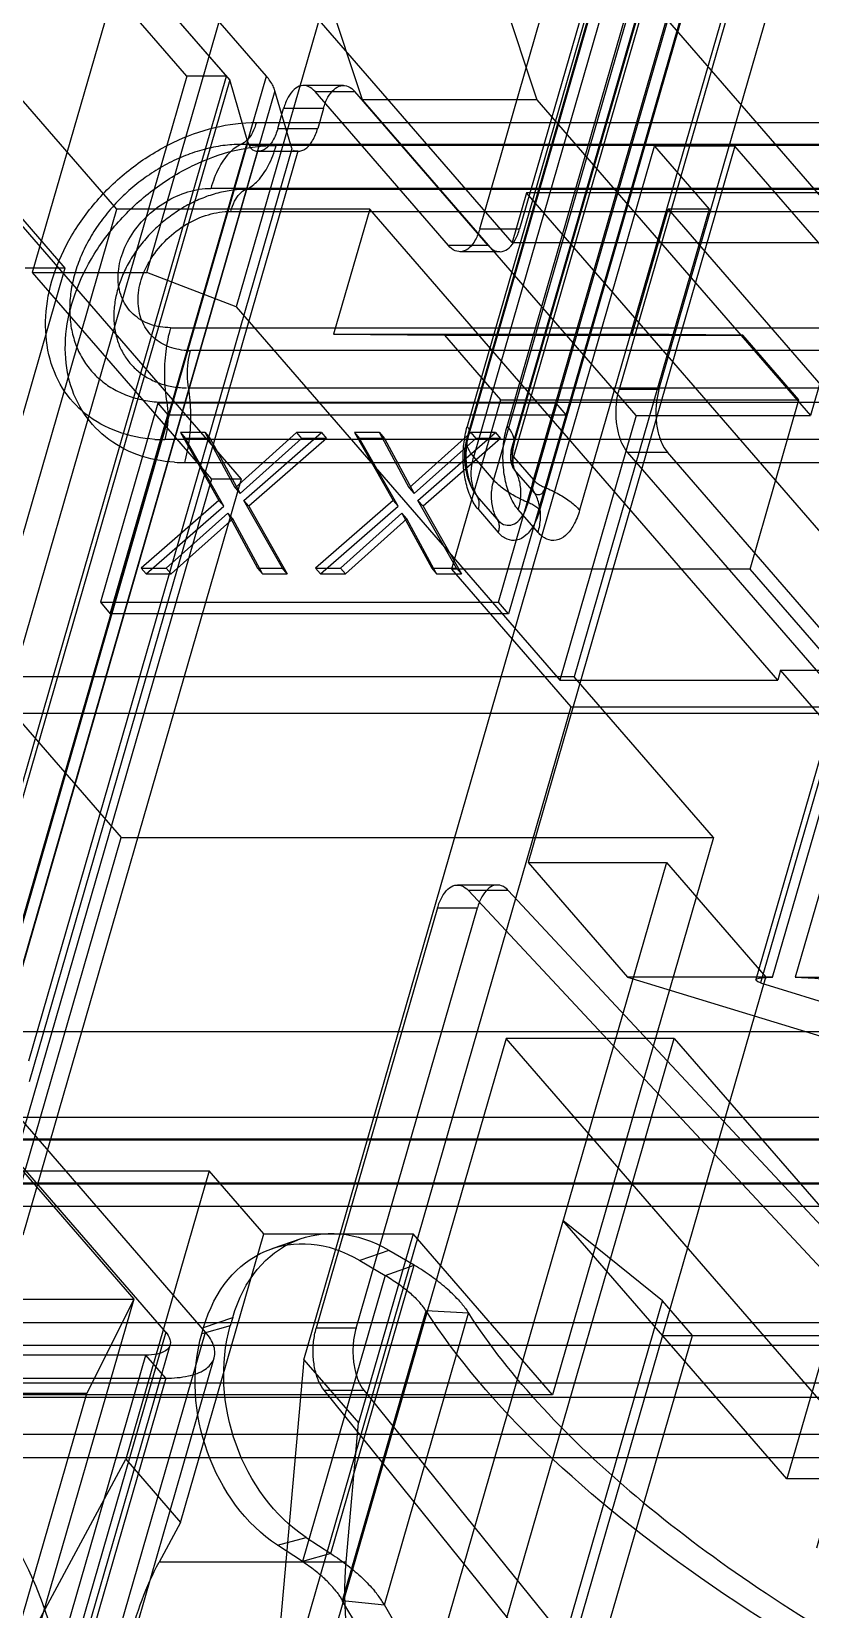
# Model space of a CAD drawing. Header units: millimetres. Extents: x -1 to 407, y -1 to 283.
# Drawn here: x 200.1 to 200.947, y 180.721 to 182.438 of the extents above; entities that cross this region are included whole.
import ezdxf

# ---------------------------------------------------------------- set-up
doc = ezdxf.new("R2010")
doc.units = ezdxf.units.MM
doc.header["$LTSCALE"] = 23.1
doc.linetypes.add('DASHED', pattern=[0.2, 0.1, -0.1])
doc.layers.get('0').update_dxf_attribs({"linetype": 'CONTINUOUS'})
doc.layers.add('001-PCB', color=7, linetype='CONTINUOUS')

msp = doc.modelspace()

# ---------------------------------------------------------------- linework, layer by layer
at = {"color": 6, "linetype": 'Continuous'}
for p, q in [((200.5873, 182.223), (200.7716, 182.8617)), ((200.8149, 182.8617), (200.6306, 182.223)), ((200.5735, 181.9956), (200.8078, 182.8075)), ((200.808, 182.8198), (200.5736, 182.0079)), ((200.5753, 181.9996), (200.8097, 182.8115)), ((200.5759, 182.0009), (200.8103, 182.8128)), ((200.6169, 182.0079), (200.8513, 182.8198)), ((200.6215, 181.9817), (200.8559, 182.7936)), ((200.6221, 181.983), (200.8565, 182.7949)), ((200.624, 181.9871), (200.8584, 182.799)), ((200.2686, 182.3889), (199.933, 182.7764)), ((200.3552, 182.3889), (200.0196, 182.7764)), ((200.5806, 181.9748), (200.8149, 182.7867)), ((200.8582, 182.7867), (200.6239, 181.9748)), ((200.8366, 182.7617), (200.6022, 181.9498)), ((200.6455, 181.9498), (200.8799, 182.7617)), ((200.8925, 182.7534), (200.6184, 181.8041)), ((200.8743, 182.7369), (200.6399, 181.925)), ((200.6525, 181.9167), (200.8869, 182.7286)), ((200.9302, 182.7286), (200.6958, 181.9167)), ((200.9232, 182.6867), (200.7388, 182.048)), ((200.7821, 182.048), (200.9665, 182.6867)), ((200.238, 182.6518), (200.1005, 182.1754)), ((200.6223, 182.208), (200.238, 182.6518)), ((201.0012, 182.208), (200.6169, 182.6518)), ((200.225, 182.1754), (200.3331, 182.55)), ((200.5875, 182.55), (200.6491, 182.3634)), ((200.4211, 182.48), (200.3224, 182.1379)), ((200.4596, 182.3634), (200.4211, 182.48)), ((200.1925, 182.2442), (200.0355, 182.4254)), ((199.9327, 182.4067), (200.3278, 181.9504)), ((200.2686, 182.3889), (199.9436, 181.2631)), ((199.9869, 181.2631), (200.3119, 182.3889)), ((200.3154, 182.3849), (200.0372, 181.4214)), ((200.077, 181.4255), (200.3552, 182.3889)), ((200.3119, 182.3889), (200.2686, 182.3889)), ((200.3351, 182.3172), (200.3154, 182.3849)), ((200.4389, 182.3789), (200.3956, 182.3789)), ((200.3644, 182.3732), (200.0863, 181.4097)), ((200.3817, 182.3139), (200.3644, 182.3732)), ((200.5531, 182.2047), (200.4081, 182.3722)), ((200.4081, 182.3722), (200.4514, 182.3722)), ((200.5964, 182.2047), (200.4514, 182.3722)), ((200.7573, 182.0196), (200.4596, 182.3634)), ((200.6491, 182.3634), (200.4596, 182.3634)), ((200.6491, 182.3634), (200.9468, 182.0196)), ((200.3677, 182.3322), (200.3739, 182.3539)), ((200.4172, 182.3539), (200.3739, 182.3539)), ((200.4172, 182.3539), (200.411, 182.3322)), ((200.3443, 182.3387), (202.7042, 182.3387)), ((200.3677, 182.3322), (200.411, 182.3322)), ((200.3351, 182.3172), (200.0488, 181.3254)), ((200.0967, 181.3176), (200.3832, 182.3101)), ((202.6876, 182.3147), (200.3277, 182.3147)), ((200.3351, 182.3172), (200.3363, 182.3139)), ((200.3363, 182.3139), (200.3817, 182.3139)), ((202.7258, 182.3137), (200.3659, 182.3137)), ((200.3958, 180.9923), (200.7771, 182.3129)), ((200.8647, 182.3129), (200.6397, 181.5335)), ((200.7771, 182.3129), (200.8366, 182.2442)), ((200.8647, 182.3129), (200.7771, 182.3129)), ((201.2057, 181.9192), (200.8647, 182.3129)), ((200.0387, 182.2925), (200.1361, 182.18)), ((200.0537, 181.2947), (200.346, 182.3072)), ((200.3893, 182.3072), (200.097, 181.2947)), ((200.346, 182.3072), (200.3893, 182.3072)), ((202.6546, 182.2669), (200.2947, 182.2669)), ((202.6928, 182.2658), (200.3328, 182.2658)), ((200.6379, 182.2621), (200.6223, 182.208)), ((201.3415, 181.4496), (200.6379, 182.2621)), ((201.3415, 182.2621), (200.6379, 182.2621)), ((200.0456, 181.7354), (200.1925, 182.2442)), ((200.4675, 182.2442), (200.1925, 182.2442)), ((200.3163, 182.2419), (202.6762, 182.2419)), ((200.4675, 182.2442), (200.4282, 182.1084)), ((200.9113, 181.7317), (200.4675, 182.2442)), ((200.8366, 182.2442), (200.6897, 181.7354)), ((200.753, 182.1084), (200.7922, 182.2442)), ((200.7922, 182.2442), (201.0737, 181.9192)), ((200.8366, 182.2442), (200.7922, 182.2442)), ((200.5873, 182.223), (200.6306, 182.223)), ((200.6223, 182.208), (201.0012, 182.208)), ((201.0012, 182.208), (200.9468, 182.0196)), ((200.5964, 182.2047), (200.5531, 182.2047)), ((200.6089, 182.198), (200.5656, 182.198)), ((200.1361, 182.18), (200.0111, 181.747)), ((200.1361, 182.18), (200.0928, 182.18)), ((200.1005, 182.1754), (200.2953, 181.9504)), ((200.1005, 182.1754), (200.225, 182.1754)), ((200.3224, 182.1379), (200.225, 182.1754)), ((200.9056, 181.4085), (201.1275, 182.1771)), ((201.1522, 182.1771), (200.9303, 181.4085)), ((201.1077, 182.1688), (200.8875, 181.4059)), ((201.111, 182.1586), (200.8927, 181.4025)), ((200.3224, 182.1379), (200.6742, 181.7317)), ((200.2509, 182.1153), (202.6108, 182.1153)), ((200.4282, 182.1084), (200.5487, 182.1071)), ((200.4282, 182.1084), (200.753, 182.1084)), ((200.5487, 182.1071), (200.6096, 182.0367)), ((200.5487, 182.1071), (200.8735, 182.1071)), ((200.8735, 182.1071), (200.753, 182.1084)), ((200.9344, 182.0367), (200.8735, 182.1071)), ((202.6325, 182.0903), (200.2726, 182.0903)), ((200.2636, 182.0499), (200.2643, 182.0499)), ((200.2643, 182.0499), (200.2684, 182.0497)), ((200.2705, 182.0497), (202.6304, 182.0497)), ((200.6096, 182.0367), (200.5565, 181.8527)), ((200.6096, 182.0367), (200.9344, 182.0367)), ((200.7821, 182.048), (200.7388, 182.048)), ((200.8813, 181.8527), (200.9344, 182.0367)), ((200.2371, 182.0331), (200.1746, 181.8166)), ((200.1854, 181.8041), (200.2479, 182.0206)), ((200.2371, 182.0331), (200.2479, 182.0206)), ((200.6701, 182.0331), (200.2371, 182.0331)), ((200.2467, 182.0341), (202.6066, 182.0341)), ((200.2479, 182.0206), (200.6809, 182.0206)), ((200.6076, 181.8166), (200.6701, 182.0331)), ((200.6701, 182.0331), (200.6809, 182.0206)), ((200.7573, 182.0196), (200.6742, 181.7317)), ((200.7573, 182.0196), (200.9468, 182.0196)), ((200.2617, 182.0011), (200.2671, 181.9948)), ((200.2617, 182.0011), (200.3035, 181.9274)), ((200.2887, 182.0011), (200.2617, 182.0011)), ((200.2887, 182.0011), (200.2941, 181.9948)), ((200.3211, 181.9412), (200.2887, 182.0011)), ((200.388, 182.0011), (200.3211, 181.9412)), ((200.3306, 181.9274), (200.415, 182.0011)), ((200.388, 182.0011), (200.3934, 181.9948)), ((200.415, 182.0011), (200.388, 182.0011)), ((200.415, 182.0011), (200.4204, 181.9948)), ((200.4511, 182.0011), (200.4565, 181.9948)), ((200.4511, 182.0011), (200.493, 181.9274)), ((200.4782, 182.0011), (200.4511, 182.0011)), ((200.4782, 182.0011), (200.4836, 181.9948)), ((200.5105, 181.9412), (200.4782, 182.0011)), ((200.5774, 182.0011), (200.5105, 181.9412)), ((200.52, 181.9274), (200.6045, 182.0011)), ((200.5774, 182.0011), (200.5828, 181.9948)), ((200.6045, 182.0011), (200.5774, 182.0011)), ((200.6045, 182.0011), (200.6099, 181.9948)), ((200.2337, 181.9938), (200.2446, 181.9935)), ((202.6045, 181.9935), (200.2446, 181.9935)), ((200.309, 181.9211), (200.2671, 181.9948)), ((200.2941, 181.9948), (200.2671, 181.9948)), ((200.2941, 181.9948), (200.3265, 181.9349)), ((200.3265, 181.9349), (200.3934, 181.9948)), ((200.4204, 181.9948), (200.336, 181.9211)), ((200.4204, 181.9948), (200.3934, 181.9948)), ((200.4984, 181.9211), (200.4565, 181.9948)), ((200.4836, 181.9948), (200.4565, 181.9948)), ((200.4836, 181.9948), (200.5159, 181.9349)), ((200.5159, 181.9349), (200.5828, 181.9948)), ((200.6099, 181.9948), (200.5255, 181.9211)), ((200.6099, 181.9948), (200.5828, 181.9948)), ((200.2457, 181.0222), (199.4165, 181.9797)), ((200.289, 181.0222), (199.4598, 181.9797)), ((200.2663, 181.9685), (202.6262, 181.9685)), ((200.6022, 181.9498), (200.5806, 181.9748)), ((200.6239, 181.9748), (200.6455, 181.9498)), ((201.5772, 181.0222), (200.748, 181.9797)), ((200.748, 181.9797), (200.7913, 181.9797)), ((201.6205, 181.0222), (200.7913, 181.9797)), ((200.2953, 181.9504), (200.0578, 181.1277)), ((200.3278, 181.9504), (200.0903, 181.1277)), ((200.3278, 181.9504), (200.2953, 181.9504)), ((200.6468, 181.9355), (200.6251, 181.9605)), ((200.3211, 181.9412), (200.3265, 181.9349)), ((200.5105, 181.9412), (200.5159, 181.9349)), ((200.6061, 181.9068), (200.5844, 181.9318)), ((200.3035, 181.9274), (200.2191, 181.8537)), ((200.2245, 181.8474), (200.309, 181.9211)), ((200.3035, 181.9274), (200.309, 181.9211)), ((200.3306, 181.9274), (200.336, 181.9211)), ((200.3725, 181.8537), (200.3306, 181.9274)), ((200.336, 181.9211), (200.3779, 181.8474)), ((200.493, 181.9274), (200.4086, 181.8537)), ((200.414, 181.8474), (200.4984, 181.9211)), ((200.493, 181.9274), (200.4984, 181.9211)), ((200.52, 181.9274), (200.5255, 181.9211)), ((200.5619, 181.8537), (200.52, 181.9274)), ((200.5255, 181.9211), (200.5673, 181.8474)), ((200.5857, 181.9175), (200.6073, 181.8925)), ((200.6506, 181.8925), (200.629, 181.9175)), ((200.2462, 181.8537), (200.3131, 181.9135)), ((200.3185, 181.9073), (200.2516, 181.8474)), ((200.3131, 181.9135), (200.3185, 181.9073)), ((200.3131, 181.9135), (200.3454, 181.8537)), ((200.3508, 181.8474), (200.3185, 181.9073)), ((200.4356, 181.8537), (200.5025, 181.9135)), ((200.5079, 181.9073), (200.441, 181.8474)), ((200.5025, 181.9135), (200.5079, 181.9073)), ((200.5025, 181.9135), (200.5349, 181.8537)), ((200.5403, 181.8474), (200.5079, 181.9073)), ((200.2191, 181.8537), (200.2245, 181.8474)), ((200.2191, 181.8537), (200.2462, 181.8537)), ((200.2245, 181.8474), (200.2516, 181.8474)), ((200.2462, 181.8537), (200.2516, 181.8474)), ((200.3454, 181.8537), (200.3508, 181.8474)), ((200.3454, 181.8537), (200.3725, 181.8537)), ((200.3508, 181.8474), (200.3779, 181.8474)), ((200.3779, 181.8474), (200.3725, 181.8537)), ((200.4086, 181.8537), (200.414, 181.8474)), ((200.4086, 181.8537), (200.4356, 181.8537)), ((200.414, 181.8474), (200.441, 181.8474)), ((200.4356, 181.8537), (200.441, 181.8474)), ((200.5349, 181.8537), (200.5403, 181.8474)), ((200.5349, 181.8537), (200.5619, 181.8537)), ((200.5403, 181.8474), (200.5673, 181.8474)), ((200.5565, 181.8527), (200.6864, 181.7027)), ((200.8813, 181.8527), (200.5565, 181.8527)), ((200.5673, 181.8474), (200.5619, 181.8537)), ((201.0112, 181.7027), (200.8813, 181.8527)), ((200.1746, 181.8166), (200.1854, 181.8041)), ((200.1746, 181.8166), (200.6076, 181.8166)), ((200.6184, 181.8041), (200.6076, 181.8166)), ((200.6184, 181.8041), (200.1854, 181.8041)), ((200.9144, 181.7425), (200.9113, 181.7317)), ((201.9103, 180.5925), (200.9144, 181.7425)), ((200.9144, 181.7425), (201.1915, 181.7425)), ((200.0456, 181.7354), (200.1972, 181.5604)), ((200.6897, 181.7354), (200.0456, 181.7354)), ((200.6742, 181.7317), (200.9113, 181.7317)), ((200.8413, 181.5604), (200.6897, 181.7354)), ((200.6864, 181.7027), (200.3908, 180.6786)), ((200.6864, 181.7027), (201.0112, 181.7027)), ((200.0222, 180.9542), (200.1972, 181.5604)), ((200.1972, 181.5604), (200.8413, 181.5604)), ((200.8413, 181.5604), (200.6663, 180.9542)), ((200.7902, 181.5335), (200.4152, 180.2345)), ((200.6397, 181.5335), (200.748, 181.4085)), ((200.6397, 181.5335), (200.7902, 181.5335)), ((200.7902, 181.5335), (200.8985, 181.4085)), ((200.563, 181.5089), (200.6063, 181.5089)), ((200.5748, 181.503), (201.4333, 180.582)), ((200.6181, 181.503), (200.5748, 181.503)), ((201.4766, 180.582), (200.6181, 181.503)), ((200.5414, 181.4839), (200.4093, 181.0266)), ((200.4526, 181.0266), (200.5847, 181.4839)), ((200.5414, 181.4839), (200.5847, 181.4839)), ((200.748, 181.4085), (201.0199, 181.3255)), ((200.9056, 181.4085), (200.748, 181.4085)), ((200.786, 181.0188), (200.8985, 181.4085)), ((200.8927, 181.4025), (201.1393, 181.3255)), ((200.9303, 181.4085), (201.1264, 181.4085)), ((199.9186, 181.3955), (200.2109, 181.058)), ((200.6158, 181.342), (200.4283, 180.6925)), ((200.6113, 180.6925), (200.7988, 181.342)), ((201.6118, 180.192), (200.6158, 181.342)), ((200.7988, 181.342), (200.6158, 181.342)), ((200.7988, 181.342), (201.7947, 180.192)), ((200.0318, 181.2562), (202.3917, 181.2562)), ((202.3751, 181.2322), (200.0152, 181.2322)), ((202.4133, 181.2312), (200.0534, 181.2312)), ((199.968, 181.1979), (200.2928, 181.1979)), ((200.2928, 181.1979), (200.2022, 180.884)), ((200.3523, 181.1292), (200.2928, 181.1979)), ((202.3421, 181.1843), (199.9822, 181.1843)), ((202.3803, 181.1833), (200.0203, 181.1833)), ((200.0038, 181.1593), (202.3637, 181.1593)), ((200.2617, 180.8153), (200.3523, 181.1292)), ((200.3523, 181.1292), (200.5147, 181.1292)), ((200.5147, 181.1292), (200.4553, 180.9235)), ((200.6663, 180.9542), (200.5147, 181.1292)), ((200.3927, 181.124), (200.361, 181.1131)), ((200.4884, 181.1113), (200.4567, 181.1004)), ((200.5159, 181.0951), (200.4884, 181.1113)), ((200.4253, 180.7813), (200.5159, 181.0951)), ((200.4567, 181.1004), (200.4842, 181.0841)), ((200.4842, 181.0841), (200.5159, 181.0951)), ((200.4842, 181.0841), (200.3943, 180.7726)), ((196.7793, 181.058), (200.2109, 181.058)), ((200.2109, 181.058), (199.4422, 178.395)), ((200.2109, 181.058), (200.1597, 180.9556)), ((200.6485, 180.58), (200.786, 181.0563)), ((200.4378, 180.7302), (200.5288, 181.0454)), ((200.4835, 180.7254), (200.5751, 181.0429)), ((200.5751, 181.0429), (200.5288, 181.0454)), ((200.9725, 181.0401), (200.9213, 180.8626)), ((199.9384, 181.0328), (202.2983, 181.0328)), ((200.2457, 181.0222), (200.1134, 180.5638)), ((200.1567, 180.5638), (200.289, 181.0222)), ((200.3159, 181.0292), (200.2849, 181.0206)), ((200.2849, 181.0206), (200.2869, 181.0275)), ((200.2869, 181.0275), (200.3186, 181.0384)), ((200.3186, 181.0384), (200.3159, 181.0292)), ((200.4526, 181.0266), (200.4093, 181.0266)), ((202.32, 181.0078), (199.9601, 181.0078)), ((200.11, 180.5218), (200.2504, 181.0083)), ((200.1582, 180.5087), (200.2985, 180.9945)), ((200.2457, 180.9722), (200.224, 180.9972)), ((200.3958, 180.9923), (200.367, 180.6675)), ((200.3958, 180.9923), (200.4553, 180.9235)), ((200.1597, 180.9556), (196.858, 180.9556)), ((199.4097, 178.3575), (200.1597, 180.9556)), ((199.958, 180.9672), (202.3179, 180.9672)), ((200.6663, 180.9542), (200.0222, 180.9542)), ((201.2466, 179.9317), (200.4178, 180.9591)), ((200.4178, 180.9591), (200.4611, 180.9591)), ((200.4611, 180.9591), (201.2899, 179.9317)), ((199.9342, 180.9516), (202.2941, 180.9516)), ((200.4419, 180.772), (200.4553, 180.9235)), ((202.292, 180.911), (199.9321, 180.911)), ((199.9538, 180.886), (202.3137, 180.886)), ((200.0856, 180.6675), (200.2022, 180.884)), ((200.2022, 180.884), (200.2617, 180.8153)), ((200.2617, 180.8153), (200.2384, 180.772)), ((200.3672, 180.7904), (200.3983, 180.799)), ((200.3983, 180.799), (200.4253, 180.7813)), ((200.3943, 180.7726), (200.3672, 180.7904)), ((200.4253, 180.7813), (200.3943, 180.7726)), ((200.4419, 180.772), (200.2384, 180.772)), ((200.4378, 180.7302), (200.4835, 180.7254))]:
    msp.add_line(p, q, dxfattribs=at)
at = {"color": 7, "linetype": 'Continuous'}
for p, q in [((199.9763, 182.7764), (200.3152, 182.3845)), ((200.3154, 182.3849), (199.9763, 182.7764)), ((200.9213, 180.8626), (200.6777, 181.1438)), ((200.786, 181.0563), (200.6777, 181.1438)), ((200.8184, 181.0188), (200.786, 181.0563)), ((200.786, 181.0188), (200.6485, 180.5425)), ((200.6809, 180.5425), (200.8184, 181.0188)), ((200.786, 181.0188), (202.15, 181.0188)), ((199.4678, 178.3775), (200.224, 180.9972)), ((200.224, 180.9972), (199.9426, 180.9972)), ((200.2457, 180.9722), (199.4894, 178.3525)), ((199.9642, 180.9722), (200.2457, 180.9722)), ((202.2853, 180.8626), (200.9213, 180.8626))]:
    msp.add_line(p, q, dxfattribs=at)
at = {"color": 4, "linetype": 'DASHED'}
msp.add_line((195.8282, 163.0326), (201.101, 181.2981), dxfattribs=at)
at = {"color": 6, "linetype": 'Continuous'}
for centre, radius, start, end in [((200.2726, 182.1643), 0.074, 266.636, 269.9635), ((200.2467, 182.171), 0.1369, 266.2917, 270.0122), ((200.6455, 181.9748), 0.075, 163.846, 210.0387), ((200.2662, 182.1359), 0.1674, 266.2786, 270.0214), ((200.6455, 181.9748), 0.025, 163.8471, 209.9893)]:
    msp.add_arc(centre, radius, start, end, dxfattribs=at)
at = {"color": 6, "linetype": 'Continuous', "extrusion": (0, 0, -1)}
for centre, major_axis, ratio, start_param, end_param in [((200.3942, 182.3572), (0.0076, 0.05), 0.245885, -2.841926, -2.655609), ((200.9255, 181.4024), (-0.0381, 0.0032), 0.135087, -0.547189, 1.009655), ((200.9502, 181.4024), (-0.0381, 0.0032), 0.135087, 1.009655, 2.566499), ((200.416, 180.9469), (-0.0521, 0.1671), 0.753786, -0.851944, 0.695546), ((200.4477, 180.9579), (-0.0521, 0.1671), 0.753786, -0.851946, 0.695545), ((198.6832, 180.9681), (-1.4394, 0.4221), 0.401419, 8.685604, 9.533878), ((201.92, 180.9681), (-1.4564, 0.3624), 0.423626, 5.012153, 5.860427), ((201.92, 180.9681), (-1.4079, 0.3503), 0.423626, -0.572249, -0.422759), ((200.445, 180.9487), (-0.0521, 0.1671), 0.753786, -2.399433, -0.851941), ((200.414, 180.9401), (-0.0521, 0.1671), 0.753786, -2.399433, -0.851944), ((200.5285, 180.672), (-0.0359, 0.1995), 0.402532, -2.545686, -0.974891), ((201.8091, 180.5842), (-1.4252, 0.4706), 0.441408, -1.303516, -0.455242), ((201.8091, 180.5842), (-1.3777, 0.4549), 0.441408, 4.979669, 5.827943)]:
    msp.add_ellipse(centre, major_axis=major_axis, ratio=ratio, start_param=start_param, end_param=end_param, dxfattribs=at)
at = {"color": 6, "linetype": 'Continuous'}
for points, knots in [([(200.3644, 182.3732), (200.3639, 182.375), (200.3624, 182.3786), (200.3593, 182.3839), (200.3566, 182.3872), (200.3552, 182.3889)], [0, 0, 0, 0, 0.300967, 0.633346, 1, 1, 1, 1]), ([(200.4081, 182.3722), (200.406, 182.3745), (200.4016, 182.3784), (200.3925, 182.3795), (200.3843, 182.3745), (200.378, 182.3656), (200.3751, 182.3581), (200.3739, 182.3539)], [0, 0, 0, 0, 0.186516, 0.344902, 0.517523, 0.734269, 1, 1, 1, 1]), ([(200.4172, 182.3539), (200.4184, 182.3581), (200.4213, 182.3656), (200.4277, 182.3745), (200.4358, 182.3795), (200.4449, 182.3784), (200.4493, 182.3745), (200.4514, 182.3722)], [0, 0, 0, 0, 0.265761, 0.482512, 0.655126, 0.813504, 1, 1, 1, 1]), ([(200.2337, 181.9938), (200.2199, 181.9947), (200.1931, 182.0001), (200.1578, 182.0193), (200.1312, 182.0487), (200.1164, 182.0863), (200.1134, 182.1287), (200.122, 182.1732), (200.1423, 182.2168), (200.172, 182.2571), (200.2094, 182.2916), (200.2523, 182.3179), (200.2977, 182.3346), (200.3291, 182.3387), (200.3443, 182.3387)], [0, 0, 0, 0, 0.077138, 0.149822, 0.220677, 0.29346, 0.371056, 0.454411, 0.543555, 0.636948, 0.731882, 0.825697, 0.915326, 1, 1, 1, 1]), ([(200.3443, 182.3387), (200.3432, 182.3349), (200.3406, 182.3281), (200.3352, 182.3197), (200.3302, 182.3158), (200.3277, 182.3147)], [0, 0, 0, 0, 0.393558, 0.726571, 1, 1, 1, 1]), ([(200.3677, 182.3322), (200.3663, 182.3276), (200.3631, 182.3195), (200.3559, 182.31), (200.349, 182.3072), (200.346, 182.3072)], [0, 0, 0, 0, 0.41237, 0.740819, 1, 1, 1, 1]), ([(200.3893, 182.3072), (200.3923, 182.3072), (200.3992, 182.31), (200.4064, 182.3195), (200.4096, 182.3276), (200.411, 182.3322)], [0, 0, 0, 0, 0.259181, 0.58763, 1, 1, 1, 1]), ([(200.2553, 181.9688), (200.2414, 181.9697), (200.2144, 181.975), (200.1789, 181.9946), (200.1526, 182.0243), (200.1377, 182.0618), (200.1349, 182.104), (200.1438, 182.1481), (200.1637, 182.1916), (200.1932, 182.2317), (200.2305, 182.2661), (200.2733, 182.2926), (200.319, 182.3095), (200.3506, 182.3137), (200.3659, 182.3137)], [0, 0, 0, 0, 0.077878, 0.150893, 0.22193, 0.294532, 0.371598, 0.454523, 0.543086, 0.635792, 0.730349, 0.824123, 0.914626, 1, 1, 1, 1]), ([(200.3277, 182.3147), (200.3211, 182.3147), (200.3074, 182.3138), (200.2871, 182.3096), (200.2667, 182.3029), (200.2467, 182.2936), (200.2276, 182.2821), (200.2096, 182.2684), (200.1931, 182.253), (200.1784, 182.236), (200.1658, 182.2178), (200.1556, 182.1988), (200.1479, 182.1793), (200.1429, 182.1596), (200.1408, 182.1403), (200.1415, 182.1215), (200.145, 182.1038), (200.1514, 182.0874), (200.1605, 182.0727), (200.1721, 182.0601), (200.1859, 182.0497), (200.2018, 182.0418), (200.2193, 182.0365), (200.2316, 182.0348), (200.2378, 182.0344)], [0, 0, 0, 0, 0.04564, 0.093024, 0.141953, 0.192128, 0.243194, 0.294761, 0.346392, 0.397639, 0.448076, 0.497336, 0.545124, 0.591211, 0.635492, 0.678022, 0.718991, 0.758717, 0.797664, 0.836404, 0.875531, 0.915578, 0.956972, 1, 1, 1, 1]), ([(200.3277, 182.3147), (200.3228, 182.3127), (200.313, 182.305), (200.302, 182.2882), (200.2969, 182.2745), (200.2947, 182.2669)], [0, 0, 0, 0, 0.269646, 0.601807, 1, 1, 1, 1]), ([(200.3328, 182.2658), (200.3378, 182.2679), (200.3476, 182.2755), (200.3585, 182.2924), (200.3637, 182.3061), (200.3659, 182.3137)], [0, 0, 0, 0, 0.269645, 0.601807, 1, 1, 1, 1]), ([(200.3363, 182.3139), (200.3368, 182.3126), (200.3383, 182.3101), (200.3418, 182.3077), (200.3446, 182.3072), (200.346, 182.3072)], [0, 0, 0, 0, 0.347644, 0.667941, 1, 1, 1, 1]), ([(200.3328, 182.2658), (200.3275, 182.2658), (200.3165, 182.265), (200.3, 182.2615), (200.2836, 182.2558), (200.2676, 182.248), (200.2523, 182.2383), (200.2381, 182.2269), (200.2252, 182.214), (200.2139, 182.2), (200.2046, 182.185), (200.1972, 182.1694), (200.1921, 182.1536), (200.1893, 182.1378), (200.1889, 182.1225), (200.191, 182.1078), (200.1954, 182.0942), (200.2022, 182.082), (200.2111, 182.0714), (200.222, 182.0627), (200.2346, 182.0561), (200.2487, 182.0516), (200.2586, 182.0503), (200.2636, 182.0499)], [0, 0, 0, 0, 0.047857, 0.097621, 0.149054, 0.201803, 0.255448, 0.309534, 0.363549, 0.41698, 0.469367, 0.520311, 0.569498, 0.616749, 0.66204, 0.705511, 0.747479, 0.78844, 0.829025, 0.869908, 0.911717, 0.954966, 1, 1, 1, 1]), ([(200.2509, 182.1153), (200.2433, 182.1153), (200.2285, 182.1175), (200.2095, 182.1287), (200.1971, 182.1463), (200.1926, 182.1681), (200.196, 182.1918), (200.2066, 182.2151), (200.2233, 182.2361), (200.2447, 182.2529), (200.2689, 182.264), (200.2863, 182.2669), (200.2947, 182.2669)], [0, 0, 0, 0, 0.094861, 0.182105, 0.266584, 0.355552, 0.453357, 0.559542, 0.670943, 0.784228, 0.895716, 1, 1, 1, 1]), ([(200.3163, 182.2419), (200.3174, 182.2456), (200.32, 182.2525), (200.3254, 182.2609), (200.3303, 182.2648), (200.3328, 182.2658)], [0, 0, 0, 0, 0.393568, 0.726572, 1, 1, 1, 1]), ([(200.2683, 182.0904), (200.2611, 182.0909), (200.2473, 182.0938), (200.2296, 182.1053), (200.2181, 182.1231), (200.2144, 182.1449), (200.2181, 182.1685), (200.2293, 182.1915), (200.2462, 182.2122), (200.2674, 182.2286), (200.2912, 182.2391), (200.3081, 182.2419), (200.3163, 182.2419)], [0, 0, 0, 0, 0.090541, 0.175823, 0.260777, 0.351493, 0.450716, 0.558782, 0.672454, 0.786246, 0.896143, 1, 1, 1, 1]), ([(200.5873, 182.223), (200.5861, 182.2188), (200.5832, 182.2113), (200.5768, 182.2023), (200.5687, 182.1974), (200.5596, 182.1984), (200.5551, 182.2024), (200.5531, 182.2047)], [0, 0, 0, 0, 0.265761, 0.482512, 0.655126, 0.813504, 1, 1, 1, 1]), ([(200.5964, 182.2047), (200.5984, 182.2024), (200.6029, 182.1984), (200.612, 182.1974), (200.6201, 182.2023), (200.6265, 182.2113), (200.6294, 182.2188), (200.6306, 182.223)], [0, 0, 0, 0, 0.186516, 0.344902, 0.517523, 0.734269, 1, 1, 1, 1]), ([(200.2509, 182.1153), (200.2485, 182.1069), (200.245, 182.0891), (200.2436, 182.0618), (200.2452, 182.0432), (200.2467, 182.0341)], [0, 0, 0, 0, 0.321058, 0.660216, 1, 1, 1, 1]), ([(200.2705, 182.0497), (200.2697, 182.0542), (200.2689, 182.0634), (200.2696, 182.0771), (200.2713, 182.086), (200.2726, 182.0903)], [0, 0, 0, 0, 0.33542, 0.674672, 1, 1, 1, 1]), ([(200.2663, 181.9685), (200.2687, 181.9769), (200.2722, 181.9947), (200.2736, 182.022), (200.272, 182.0406), (200.2705, 182.0497)], [0, 0, 0, 0, 0.321058, 0.660216, 1, 1, 1, 1]), ([(200.748, 181.9797), (200.7454, 181.9826), (200.7411, 181.9901), (200.7371, 182.003), (200.7352, 182.0179), (200.7356, 182.0331), (200.7374, 182.0432), (200.7388, 182.048)], [0, 0, 0, 0, 0.163304, 0.357047, 0.570769, 0.790178, 1, 1, 1, 1]), ([(200.7821, 182.048), (200.7807, 182.0432), (200.7789, 182.0331), (200.7785, 182.0179), (200.7804, 182.003), (200.7844, 181.9901), (200.7887, 181.9826), (200.7913, 181.9797)], [0, 0, 0, 0, 0.209849, 0.429272, 0.642992, 0.836718, 1, 1, 1, 1]), ([(200.2467, 182.0341), (200.2475, 182.0296), (200.2483, 182.0204), (200.2476, 182.0067), (200.2458, 181.9978), (200.2446, 181.9935)], [0, 0, 0, 0, 0.335428, 0.674674, 1, 1, 1, 1]), ([(200.5857, 181.9175), (200.5823, 181.9214), (200.5766, 181.9312), (200.5713, 181.9484), (200.5688, 181.968), (200.5693, 181.9882), (200.5718, 182.0015), (200.5736, 182.0079)], [0, 0, 0, 0, 0.163308, 0.357048, 0.570768, 0.790173, 1, 1, 1, 1]), ([(200.5806, 181.9373), (200.5786, 181.9407), (200.5752, 181.9498), (200.5724, 181.9656), (200.5723, 181.9834), (200.5744, 181.9954), (200.5759, 182.0009)], [0, 0, 0, 0, 0.181797, 0.443153, 0.735727, 1, 1, 1, 1]), ([(200.5753, 181.9996), (200.5763, 182.0011), (200.5762, 182.0046), (200.5744, 182.0069), (200.5736, 182.0079)], [0, 0, 0, 0, 0.595363, 1, 1, 1, 1]), ([(200.629, 181.9175), (200.6256, 181.9214), (200.6199, 181.9313), (200.6146, 181.9486), (200.6121, 181.9683), (200.6126, 181.9885), (200.6151, 182.0017), (200.6169, 182.0079)], [0, 0, 0, 0, 0.163738, 0.359217, 0.575061, 0.794227, 1, 1, 1, 1]), ([(200.6169, 182.0079), (200.6192, 182.0052), (200.623, 181.9999), (200.6254, 181.9908), (200.6236, 181.9852), (200.6221, 181.983)], [0, 0, 0, 0, 0.39316, 0.7106, 1, 1, 1, 1]), ([(200.5753, 181.9996), (200.574, 181.9949), (200.5721, 181.985), (200.5717, 181.9699), (200.5736, 181.9551), (200.5776, 181.9422), (200.5819, 181.9347), (200.5844, 181.9318)], [0, 0, 0, 0, 0.207184, 0.426049, 0.640731, 0.835863, 1, 1, 1, 1]), ([(200.5806, 181.9748), (200.5782, 181.9775), (200.5745, 181.9828), (200.5721, 181.9919), (200.5739, 181.9974), (200.5753, 181.9996)], [0, 0, 0, 0, 0.394731, 0.71234, 1, 1, 1, 1]), ([(200.6251, 181.9605), (200.6241, 181.9617), (200.6224, 181.965), (200.6211, 181.9707), (200.6209, 181.9769), (200.6216, 181.9811), (200.6222, 181.9831)], [0, 0, 0, 0, 0.209934, 0.461235, 0.73194, 1, 1, 1, 1]), ([(200.6221, 181.983), (200.6211, 181.9816), (200.6213, 181.978), (200.6231, 181.9757), (200.6239, 181.9748)], [0, 0, 0, 0, 0.592143, 1, 1, 1, 1]), ([(200.624, 181.9871), (200.6236, 181.9855), (200.6228, 181.9817), (200.6225, 181.975), (200.6221, 181.97), (200.6243, 181.9632), (200.6238, 181.9632)], [0, 0, 0, 0, 0.195571, 0.48776, 0.787048, 1, 1, 1, 1]), ([(200.5844, 181.9318), (200.5821, 181.9358), (200.5785, 181.9448), (200.5773, 181.9596), (200.5791, 181.9697), (200.5806, 181.9748)], [0, 0, 0, 0, 0.311912, 0.642813, 1, 1, 1, 1]), ([(200.6239, 181.9748), (200.6234, 181.9731), (200.6228, 181.9698), (200.6232, 181.9648), (200.6244, 181.9618), (200.6251, 181.9605)], [0, 0, 0, 0, 0.353985, 0.685094, 1, 1, 1, 1]), ([(200.6022, 181.9498), (200.6008, 181.9447), (200.599, 181.9347), (200.6002, 181.9198), (200.6037, 181.9108), (200.6061, 181.9068)], [0, 0, 0, 0, 0.355533, 0.687041, 1, 1, 1, 1]), ([(200.6399, 181.925), (200.6347, 181.9272), (200.625, 181.9318), (200.6122, 181.94), (200.6051, 181.9465), (200.6022, 181.9498)], [0, 0, 0, 0, 0.372144, 0.709283, 1, 1, 1, 1]), ([(200.6251, 181.9605), (200.6275, 181.9565), (200.631, 181.9475), (200.6322, 181.9327), (200.6304, 181.9226), (200.629, 181.9175)], [0, 0, 0, 0, 0.31191, 0.642813, 1, 1, 1, 1]), ([(200.6468, 181.9355), (200.646, 181.9368), (200.6448, 181.9398), (200.6444, 181.9447), (200.645, 181.9481), (200.6455, 181.9498)], [0, 0, 0, 0, 0.312963, 0.644469, 1, 1, 1, 1]), ([(200.6455, 181.9498), (200.6465, 181.9487), (200.6488, 181.9466), (200.6531, 181.9438), (200.6563, 181.9422), (200.6581, 181.9415)], [0, 0, 0, 0, 0.287768, 0.624499, 1, 1, 1, 1]), ([(200.5857, 181.9175), (200.5862, 181.9192), (200.5868, 181.9225), (200.5864, 181.9275), (200.5852, 181.9305), (200.5844, 181.9318)], [0, 0, 0, 0, 0.35398, 0.685097, 1, 1, 1, 1]), ([(200.6581, 181.9415), (200.6576, 181.9398), (200.6564, 181.9369), (200.6535, 181.9335), (200.6496, 181.9329), (200.6476, 181.9345), (200.6468, 181.9355)], [0, 0, 0, 0, 0.327965, 0.57525, 0.772795, 1, 1, 1, 1]), ([(200.6506, 181.8925), (200.6521, 181.8975), (200.6539, 181.9076), (200.6527, 181.9224), (200.6492, 181.9315), (200.6468, 181.9355)], [0, 0, 0, 0, 0.353987, 0.685099, 1, 1, 1, 1]), ([(200.6581, 181.9415), (200.6633, 181.9393), (200.673, 181.9347), (200.6858, 181.9264), (200.6929, 181.92), (200.6958, 181.9167)], [0, 0, 0, 0, 0.372143, 0.709282, 1, 1, 1, 1]), ([(200.6061, 181.9068), (200.608, 181.9045), (200.6124, 181.9007), (200.6214, 181.8996), (200.6295, 181.9044), (200.6358, 181.9133), (200.6387, 181.9208), (200.6399, 181.925)], [0, 0, 0, 0, 0.184493, 0.342607, 0.51543, 0.733115, 1, 1, 1, 1]), ([(200.6525, 181.9167), (200.6509, 181.9111), (200.6471, 181.9012), (200.6387, 181.8894), (200.6279, 181.8829), (200.6159, 181.8843), (200.61, 181.8894), (200.6073, 181.8925)], [0, 0, 0, 0, 0.265765, 0.482512, 0.655123, 0.813498, 1, 1, 1, 1]), ([(200.6525, 181.9167), (200.6516, 181.9178), (200.6492, 181.9199), (200.6449, 181.9227), (200.6417, 181.9242), (200.6399, 181.925)], [0, 0, 0, 0, 0.287764, 0.624502, 1, 1, 1, 1]), ([(200.6958, 181.9167), (200.6942, 181.9111), (200.6904, 181.9012), (200.6819, 181.8893), (200.6711, 181.8828), (200.6591, 181.8843), (200.6533, 181.8895), (200.6506, 181.8925)], [0, 0, 0, 0, 0.266315, 0.484343, 0.658044, 0.816388, 1, 1, 1, 1]), ([(200.6061, 181.9068), (200.6069, 181.9055), (200.608, 181.9024), (200.6084, 181.8975), (200.6078, 181.8941), (200.6073, 181.8925)], [0, 0, 0, 0, 0.318198, 0.656355, 1, 1, 1, 1]), ([(200.5414, 181.4839), (200.5425, 181.4881), (200.5454, 181.4954), (200.5516, 181.5043), (200.5594, 181.5093), (200.5683, 181.5087), (200.5728, 181.5051), (200.5748, 181.503)], [0, 0, 0, 0, 0.266298, 0.484654, 0.659098, 0.817146, 1, 1, 1, 1]), ([(200.6181, 181.503), (200.6161, 181.5051), (200.6116, 181.5087), (200.6027, 181.5093), (200.5949, 181.5043), (200.5887, 181.4954), (200.5858, 181.4881), (200.5847, 181.4839)], [0, 0, 0, 0, 0.182873, 0.34093, 0.51538, 0.733731, 1, 1, 1, 1]), ([(200.564, 181.0573), (200.5599, 181.0618), (200.5504, 181.0709), (200.5343, 181.0835), (200.5223, 181.0913), (200.5159, 181.0951)], [0, 0, 0, 0, 0.302217, 0.63657, 1, 1, 1, 1]), ([(200.4842, 181.0841), (200.489, 181.0813), (200.498, 181.0756), (200.5102, 181.0662), (200.5173, 181.0595), (200.5204, 181.0561)], [0, 0, 0, 0, 0.363751, 0.698115, 1, 1, 1, 1]), ([(200.5288, 181.0454), (200.528, 181.0467), (200.5263, 181.0491), (200.5235, 181.0526), (200.5215, 181.055), (200.5204, 181.0561)], [0, 0, 0, 0, 0.317509, 0.650763, 1, 1, 1, 1]), ([(200.564, 181.0573), (200.5654, 181.0557), (200.5682, 181.0526), (200.5719, 181.0478), (200.5741, 181.0445), (200.5751, 181.0429)], [0, 0, 0, 0, 0.349023, 0.682277, 1, 1, 1, 1]), ([(200.2457, 181.0222), (200.2476, 181.0199), (200.2508, 181.0154), (200.251, 181.007), (200.245, 181.0009), (200.2356, 180.9978), (200.2282, 180.9972), (200.224, 180.9972)], [0, 0, 0, 0, 0.198634, 0.352139, 0.513086, 0.726001, 1, 1, 1, 1]), ([(200.2457, 180.9722), (200.254, 180.9722), (200.2687, 180.9734), (200.2876, 180.9796), (200.2997, 180.9918), (200.2992, 181.0087), (200.2929, 181.0176), (200.289, 181.0222)], [0, 0, 0, 0, 0.274029, 0.486947, 0.647888, 0.801387, 1, 1, 1, 1]), ([(200.4178, 180.9591), (200.4154, 180.9621), (200.4113, 180.9696), (200.4075, 180.9825), (200.4057, 180.9971), (200.4061, 181.0121), (200.408, 181.0219), (200.4093, 181.0266)], [0, 0, 0, 0, 0.165473, 0.360035, 0.5733, 0.791486, 1, 1, 1, 1]), ([(200.4526, 181.0266), (200.4513, 181.0219), (200.4494, 181.0121), (200.449, 180.9971), (200.4508, 180.9825), (200.4546, 180.9696), (200.4587, 180.9621), (200.4611, 180.9591)], [0, 0, 0, 0, 0.208539, 0.426739, 0.640002, 0.834548, 1, 1, 1, 1]), ([(200.656, 180.9396), (200.6875, 180.9055), (200.7595, 180.8382), (200.8835, 180.7454), (201.0275, 180.6568), (201.1886, 180.5741), (201.303, 180.525), (201.3624, 180.5017)], [0, 0, 0, 0, 0.166516, 0.351845, 0.554284, 0.77135, 1, 1, 1, 1]), ([(200.4253, 180.7813), (200.4316, 180.7772), (200.4435, 180.7688), (200.4594, 180.7553), (200.4686, 180.7456), (200.4727, 180.7408)], [0, 0, 0, 0, 0.361499, 0.695805, 1, 1, 1, 1]), ([(200.2317, 180.4987), (200.2252, 180.5063), (200.2134, 180.5251), (200.2023, 180.5587), (200.1971, 180.598), (200.198, 180.641), (200.2053, 180.6861), (200.2186, 180.7305), (200.2313, 180.7588), (200.2384, 180.772)], [0, 0, 0, 0, 0.103849, 0.229036, 0.367437, 0.516938, 0.676921, 0.843224, 1, 1, 1, 1]), ([(200.4297, 180.7419), (200.4267, 180.7456), (200.4198, 180.7529), (200.4079, 180.7632), (200.399, 180.7695), (200.3943, 180.7726)], [0, 0, 0, 0, 0.304528, 0.638826, 1, 1, 1, 1]), ([(200.4297, 180.7419), (200.4307, 180.7406), (200.4327, 180.7381), (200.4354, 180.7342), (200.437, 180.7316), (200.4378, 180.7302)], [0, 0, 0, 0, 0.3476, 0.68086, 1, 1, 1, 1]), ([(200.4835, 180.7254), (200.4825, 180.7271), (200.4803, 180.7306), (200.4767, 180.7357), (200.4741, 180.7391), (200.4727, 180.7408)], [0, 0, 0, 0, 0.318946, 0.652205, 1, 1, 1, 1])]:
    msp.add_open_spline(points, degree=3, knots=knots, dxfattribs=at)
msp.add_open_spline([(200.3893, 182.3072), (200.3877, 182.3072), (200.3854, 182.3071), (200.3846, 182.3085)], degree=3, dxfattribs=at)
at = {"layer": '001-PCB', "color": 7, "linetype": 'Continuous'}
for p, q in [((189.8132, 181.696), (226.6193, 181.696)), ((189.7132, 181.3496), (226.5193, 181.3496))]:
    msp.add_line(p, q, dxfattribs=at)

doc.saveas('drawing.dxf')
